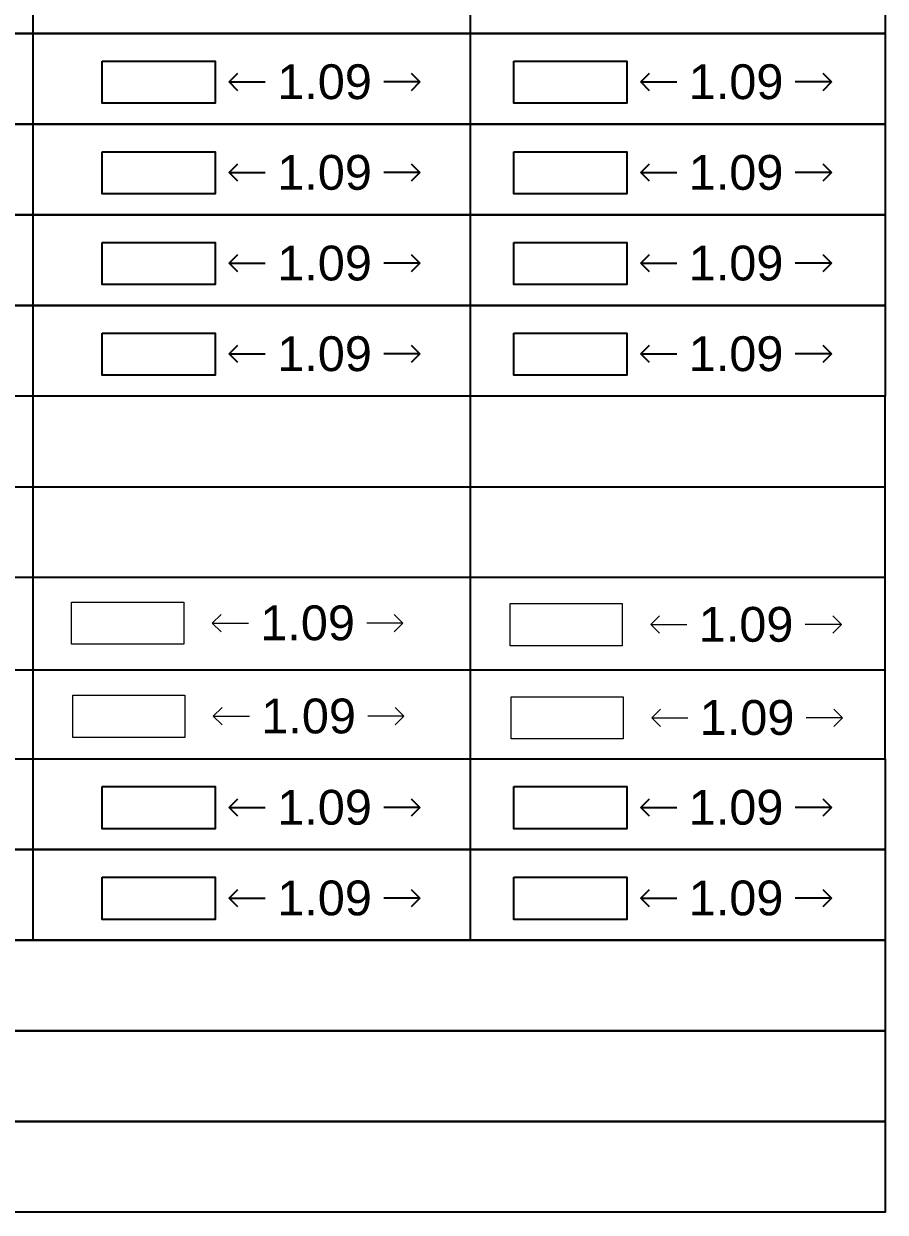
# Model space of a CAD drawing. Header units: millimetres. Extents: x -9481 to -9286, y 28723 to 28853.
# Drawn here: x -9447.18 to -9442.23, y 28748.89 to 28755.71 of the extents above; entities that cross this region are included whole.
import ezdxf

# ---------------------------------------------------------------- set-up
doc = ezdxf.new("R2010")
doc.units = ezdxf.units.MM
doc.header["$PDMODE"] = 34
doc.header["$PDSIZE"] = -15
doc.linetypes.add('CONTINULUS', pattern=[0])
doc.layers.add('BLK_1_FLR_-1_REGULAR_ROOM_1', color=7, linetype='Continuous', plot=False)
doc.layers.add('BLK_1_FLR_-2_REGULAR_ROOM_1', color=7, linetype='Continuous', plot=False)
for name, color, linetype in [('BLK_1_FLR_-1_ROOM_1_MEZ_AREA_1', 11, 'Continuous'), ('BLK_1_FLR_-1_ROOM_2_MEZ_AREA_1', 11, 'Continuous'), ('BLK_1_FLR_-2_ROOM_1_MEZ_AREA_1', 11, 'Continuous'), ('BLK_1_FLR_-2_ROOM_2_MEZ_AREA_1', 11, 'Continuous')]:
    doc.layers.add(name, color=color, linetype=linetype)
for name, color, linetype, lineweight in [('BLK_1_FLR_-1_SERVICE_FLOOR', 7, 'Continuous', 0), ('BLK_1_FLR_-1_SERVICE_FLOOR_EXISTING', 7, 'Continuous', 0), ('BLK_1_FLR_-2_SERVICE_FLOOR', 7, 'Continuous', 0), ('BLK_1_FLR_-2_SERVICE_FLOOR_EXISTING', 7, 'Continuous', 0), ('PLAN', 7, 'Continuous', 40)]:
    doc.layers.add(name, color=color, linetype=linetype, lineweight=lineweight)
doc.styles.add('Arial', font='arial.ttf', dxfattribs={"height": 0.2})
doc.styles.add('style2', font='arial.ttf', dxfattribs={"height": 0.3})
doc.dimstyles.new('INT DIM', dxfattribs={"dimtxt": 0.3, "dimasz": 0.1, "dimexe": 0.18, "dimexo": 0.0625, "dimgap": 0.09, "dimtad": 0, "dimzin": 0, "dimdsep": 46, "dimtxsty": 'style2', "dimblk": 'OPEN90', "dimcen": 0.09, "dimse1": 1, "dimse2": 1, "dimclrd": 250, "dimclrt": 256, "dimadec": 0, "dimazin": 0, "dimtfac": 1, "dimtofl": 0, "dimtmove": 0, "dimatfit": 3, "dimfxl": 0, "dimtolj": 1, "dimtzin": 0, "dimlwd": -1, "dimarcsym": 0})

# ---------------------------------------------------------------- blocks, each defined once
blk = doc.blocks.new('_Open90')
at = {"layer": 'PLAN', "color": 0, "lineweight": -2}
for p, q in [((0, 0), (-1, 0)), ((-0.5, 0.5), (0, 0)), ((0, 0), (-0.5, -0.5))]:
    blk.add_line(p, q, dxfattribs=at)
blk = doc.blocks.new('*D203')
at = {"layer": 'BLK_1_FLR_-1_REGULAR_ROOM_1', "color": 250}
for p, q in [((-9445.8979, 28755.3771), (-9445.7908, 28755.3771)), ((-9445.003, 28755.3771), (-9445.1102, 28755.3771))]:
    blk.add_line(p, q, dxfattribs=at)
at = {"layer": 'Defpoints', "color": 0}
for p in [(-9445.9979, 28755.4972), (-9444.903, 28755.4972), (-9444.903, 28755.3771)]:
    blk.add_point(p, dxfattribs=at)
at = {"layer": 'BLK_1_FLR_-1_REGULAR_ROOM_1', "color": 250, "xscale": 0.1, "yscale": 0.1, "zscale": 0.1, "rotation": 180}
blk.add_blockref('_Open90', (-9445.9979, 28755.3771), dxfattribs=at)
at = {"layer": 'BLK_1_FLR_-1_REGULAR_ROOM_1', "color": 250, "xscale": 0.1, "yscale": 0.1, "zscale": 0.1}
blk.add_blockref('_Open90', (-9444.903, 28755.3771), dxfattribs=at)
at = {"layer": 'BLK_1_FLR_-1_REGULAR_ROOM_1', "linetype": 'CONTINULUS', "ltscale": 0.05, "insert": (-9445.4505, 28755.3771), "char_height": 0.2, "attachment_point": 5, "style": 'Arial'}
blk.add_mtext('\\A1;1.09', dxfattribs=at)
blk = doc.blocks.new('*D204')
at = {"layer": 'BLK_1_FLR_-2_REGULAR_ROOM_1', "color": 250}
for p, q in [((-9443.5342, 28755.3771), (-9443.4271, 28755.3771)), ((-9442.6393, 28755.3771), (-9442.7465, 28755.3771))]:
    blk.add_line(p, q, dxfattribs=at)
at = {"layer": 'Defpoints', "color": 0}
for p in [(-9443.6342, 28755.4972), (-9442.5393, 28755.4972), (-9442.5393, 28755.3771)]:
    blk.add_point(p, dxfattribs=at)
at = {"layer": 'BLK_1_FLR_-2_REGULAR_ROOM_1', "color": 250, "xscale": 0.1, "yscale": 0.1, "zscale": 0.1, "rotation": 180}
blk.add_blockref('_Open90', (-9443.6342, 28755.3771), dxfattribs=at)
at = {"layer": 'BLK_1_FLR_-2_REGULAR_ROOM_1', "color": 250, "xscale": 0.1, "yscale": 0.1, "zscale": 0.1}
blk.add_blockref('_Open90', (-9442.5393, 28755.3771), dxfattribs=at)
at = {"layer": 'BLK_1_FLR_-2_REGULAR_ROOM_1', "linetype": 'CONTINULUS', "ltscale": 0.05, "insert": (-9443.0868, 28755.3771), "char_height": 0.2, "attachment_point": 5, "style": 'Arial'}
blk.add_mtext('\\A1;1.09', dxfattribs=at)
blk = doc.blocks.new('*D210')
at = {"layer": 'BLK_1_FLR_-1_REGULAR_ROOM_1', "color": 250}
for p, q in [((-9445.8979, 28754.8565), (-9445.7908, 28754.8565)), ((-9445.003, 28754.8565), (-9445.1102, 28754.8565))]:
    blk.add_line(p, q, dxfattribs=at)
at = {"layer": 'Defpoints', "color": 0}
for p in [(-9445.9979, 28754.9766), (-9444.903, 28754.9766), (-9444.903, 28754.8565)]:
    blk.add_point(p, dxfattribs=at)
at = {"layer": 'BLK_1_FLR_-1_REGULAR_ROOM_1', "color": 250, "xscale": 0.1, "yscale": 0.1, "zscale": 0.1, "rotation": 180}
blk.add_blockref('_Open90', (-9445.9979, 28754.8565), dxfattribs=at)
at = {"layer": 'BLK_1_FLR_-1_REGULAR_ROOM_1', "color": 250, "xscale": 0.1, "yscale": 0.1, "zscale": 0.1}
blk.add_blockref('_Open90', (-9444.903, 28754.8565), dxfattribs=at)
at = {"layer": 'BLK_1_FLR_-1_REGULAR_ROOM_1', "linetype": 'CONTINULUS', "ltscale": 0.05, "insert": (-9445.4505, 28754.8565), "char_height": 0.2, "attachment_point": 5, "style": 'Arial'}
blk.add_mtext('\\A1;1.09', dxfattribs=at)
blk = doc.blocks.new('*D211')
at = {"layer": 'BLK_1_FLR_-2_REGULAR_ROOM_1', "color": 250}
for p, q in [((-9443.5342, 28754.8565), (-9443.4271, 28754.8565)), ((-9442.6393, 28754.8565), (-9442.7465, 28754.8565))]:
    blk.add_line(p, q, dxfattribs=at)
at = {"layer": 'Defpoints', "color": 0}
for p in [(-9443.6342, 28754.9766), (-9442.5393, 28754.9766), (-9442.5393, 28754.8565)]:
    blk.add_point(p, dxfattribs=at)
at = {"layer": 'BLK_1_FLR_-2_REGULAR_ROOM_1', "color": 250, "xscale": 0.1, "yscale": 0.1, "zscale": 0.1, "rotation": 180}
blk.add_blockref('_Open90', (-9443.6342, 28754.8565), dxfattribs=at)
at = {"layer": 'BLK_1_FLR_-2_REGULAR_ROOM_1', "color": 250, "xscale": 0.1, "yscale": 0.1, "zscale": 0.1}
blk.add_blockref('_Open90', (-9442.5393, 28754.8565), dxfattribs=at)
at = {"layer": 'BLK_1_FLR_-2_REGULAR_ROOM_1', "linetype": 'CONTINULUS', "ltscale": 0.05, "insert": (-9443.0868, 28754.8565), "char_height": 0.2, "attachment_point": 5, "style": 'Arial'}
blk.add_mtext('\\A1;1.09', dxfattribs=at)
blk = doc.blocks.new('*D224')
at = {"layer": 'BLK_1_FLR_-1_REGULAR_ROOM_1', "color": 250}
for p, q in [((-9445.8979, 28754.3358), (-9445.7908, 28754.3358)), ((-9445.003, 28754.3358), (-9445.1102, 28754.3358))]:
    blk.add_line(p, q, dxfattribs=at)
at = {"layer": 'Defpoints', "color": 0}
for p in [(-9445.9979, 28754.4559), (-9444.903, 28754.4559), (-9444.903, 28754.3358)]:
    blk.add_point(p, dxfattribs=at)
at = {"layer": 'BLK_1_FLR_-1_REGULAR_ROOM_1', "color": 250, "xscale": 0.1, "yscale": 0.1, "zscale": 0.1, "rotation": 180}
blk.add_blockref('_Open90', (-9445.9979, 28754.3358), dxfattribs=at)
at = {"layer": 'BLK_1_FLR_-1_REGULAR_ROOM_1', "color": 250, "xscale": 0.1, "yscale": 0.1, "zscale": 0.1}
blk.add_blockref('_Open90', (-9444.903, 28754.3358), dxfattribs=at)
at = {"layer": 'BLK_1_FLR_-1_REGULAR_ROOM_1', "linetype": 'CONTINULUS', "ltscale": 0.05, "insert": (-9445.4505, 28754.3358), "char_height": 0.2, "attachment_point": 5, "style": 'Arial'}
blk.add_mtext('\\A1;1.09', dxfattribs=at)
blk = doc.blocks.new('*D225')
at = {"layer": 'BLK_1_FLR_-2_REGULAR_ROOM_1', "color": 250}
for p, q in [((-9443.5342, 28754.3358), (-9443.4271, 28754.3358)), ((-9442.6393, 28754.3358), (-9442.7465, 28754.3358))]:
    blk.add_line(p, q, dxfattribs=at)
at = {"layer": 'Defpoints', "color": 0}
for p in [(-9443.6342, 28754.4559), (-9442.5393, 28754.4559), (-9442.5393, 28754.3358)]:
    blk.add_point(p, dxfattribs=at)
at = {"layer": 'BLK_1_FLR_-2_REGULAR_ROOM_1', "color": 250, "xscale": 0.1, "yscale": 0.1, "zscale": 0.1, "rotation": 180}
blk.add_blockref('_Open90', (-9443.6342, 28754.3358), dxfattribs=at)
at = {"layer": 'BLK_1_FLR_-2_REGULAR_ROOM_1', "color": 250, "xscale": 0.1, "yscale": 0.1, "zscale": 0.1}
blk.add_blockref('_Open90', (-9442.5393, 28754.3358), dxfattribs=at)
at = {"layer": 'BLK_1_FLR_-2_REGULAR_ROOM_1', "linetype": 'CONTINULUS', "ltscale": 0.05, "insert": (-9443.0868, 28754.3358), "char_height": 0.2, "attachment_point": 5, "style": 'Arial'}
blk.add_mtext('\\A1;1.09', dxfattribs=at)
blk = doc.blocks.new('*D217')
at = {"layer": 'BLK_1_FLR_-1_REGULAR_ROOM_1', "color": 250}
for p, q in [((-9445.8979, 28753.8152), (-9445.7908, 28753.8152)), ((-9445.003, 28753.8152), (-9445.1102, 28753.8152))]:
    blk.add_line(p, q, dxfattribs=at)
at = {"layer": 'Defpoints', "color": 0}
for p in [(-9445.9979, 28753.9353), (-9444.903, 28753.9353), (-9444.903, 28753.8152)]:
    blk.add_point(p, dxfattribs=at)
at = {"layer": 'BLK_1_FLR_-1_REGULAR_ROOM_1', "color": 250, "xscale": 0.1, "yscale": 0.1, "zscale": 0.1, "rotation": 180}
blk.add_blockref('_Open90', (-9445.9979, 28753.8152), dxfattribs=at)
at = {"layer": 'BLK_1_FLR_-1_REGULAR_ROOM_1', "color": 250, "xscale": 0.1, "yscale": 0.1, "zscale": 0.1}
blk.add_blockref('_Open90', (-9444.903, 28753.8152), dxfattribs=at)
at = {"layer": 'BLK_1_FLR_-1_REGULAR_ROOM_1', "linetype": 'CONTINULUS', "ltscale": 0.05, "insert": (-9445.4505, 28753.8152), "char_height": 0.2, "attachment_point": 5, "style": 'Arial'}
blk.add_mtext('\\A1;1.09', dxfattribs=at)
blk = doc.blocks.new('*D218')
at = {"layer": 'BLK_1_FLR_-2_REGULAR_ROOM_1', "color": 250}
for p, q in [((-9443.5342, 28753.8152), (-9443.4271, 28753.8152)), ((-9442.6393, 28753.8152), (-9442.7465, 28753.8152))]:
    blk.add_line(p, q, dxfattribs=at)
at = {"layer": 'Defpoints', "color": 0}
for p in [(-9443.6342, 28753.9353), (-9442.5393, 28753.9353), (-9442.5393, 28753.8152)]:
    blk.add_point(p, dxfattribs=at)
at = {"layer": 'BLK_1_FLR_-2_REGULAR_ROOM_1', "color": 250, "xscale": 0.1, "yscale": 0.1, "zscale": 0.1, "rotation": 180}
blk.add_blockref('_Open90', (-9443.6342, 28753.8152), dxfattribs=at)
at = {"layer": 'BLK_1_FLR_-2_REGULAR_ROOM_1', "color": 250, "xscale": 0.1, "yscale": 0.1, "zscale": 0.1}
blk.add_blockref('_Open90', (-9442.5393, 28753.8152), dxfattribs=at)
at = {"layer": 'BLK_1_FLR_-2_REGULAR_ROOM_1', "linetype": 'CONTINULUS', "ltscale": 0.05, "insert": (-9443.0868, 28753.8152), "char_height": 0.2, "attachment_point": 5, "style": 'Arial'}
blk.add_mtext('\\A1;1.09', dxfattribs=at)
blk = doc.blocks.new('*D273')
at = {"layer": 'BLK_1_FLR_-1_ROOM_1_MEZ_AREA_1', "color": 250, "ltscale": 0.05}
for p, q in [((-9445.8979, 28751.2105), (-9445.7908, 28751.2105)), ((-9445.003, 28751.2105), (-9445.1102, 28751.2105))]:
    blk.add_line(p, q, dxfattribs=at)
at = {"layer": 'Defpoints', "color": 0}
for p in [(-9445.9979, 28751.3305), (-9444.903, 28751.3305), (-9444.903, 28751.2105)]:
    blk.add_point(p, dxfattribs=at)
at = {"layer": 'BLK_1_FLR_-1_ROOM_1_MEZ_AREA_1', "color": 250, "xscale": 0.1, "yscale": 0.1, "zscale": 0.1, "rotation": 180}
blk.add_blockref('_Open90', (-9445.9979, 28751.2105), dxfattribs=at)
at = {"layer": 'BLK_1_FLR_-1_ROOM_1_MEZ_AREA_1', "color": 250, "xscale": 0.1, "yscale": 0.1, "zscale": 0.1}
blk.add_blockref('_Open90', (-9444.903, 28751.2105), dxfattribs=at)
at = {"layer": 'BLK_1_FLR_-1_ROOM_1_MEZ_AREA_1', "linetype": 'CONTINULUS', "ltscale": 0.05, "insert": (-9445.4505, 28751.2105), "char_height": 0.2, "attachment_point": 5, "style": 'Arial'}
blk.add_mtext('\\A1;1.09', dxfattribs=at)
blk = doc.blocks.new('*D274')
at = {"layer": 'BLK_1_FLR_-2_ROOM_1_MEZ_AREA_1', "color": 250, "ltscale": 0.05}
for p, q in [((-9443.5342, 28751.2105), (-9443.4271, 28751.2105)), ((-9442.6393, 28751.2105), (-9442.7465, 28751.2105))]:
    blk.add_line(p, q, dxfattribs=at)
at = {"layer": 'Defpoints', "color": 0}
for p in [(-9443.6342, 28751.3305), (-9442.5393, 28751.3305), (-9442.5393, 28751.2105)]:
    blk.add_point(p, dxfattribs=at)
at = {"layer": 'BLK_1_FLR_-2_ROOM_1_MEZ_AREA_1', "color": 250, "xscale": 0.1, "yscale": 0.1, "zscale": 0.1, "rotation": 180}
blk.add_blockref('_Open90', (-9443.6342, 28751.2105), dxfattribs=at)
at = {"layer": 'BLK_1_FLR_-2_ROOM_1_MEZ_AREA_1', "color": 250, "xscale": 0.1, "yscale": 0.1, "zscale": 0.1}
blk.add_blockref('_Open90', (-9442.5393, 28751.2105), dxfattribs=at)
at = {"layer": 'BLK_1_FLR_-2_ROOM_1_MEZ_AREA_1', "linetype": 'CONTINULUS', "ltscale": 0.05, "insert": (-9443.0868, 28751.2105), "char_height": 0.2, "attachment_point": 5, "style": 'Arial'}
blk.add_mtext('\\A1;1.09', dxfattribs=at)
blk = doc.blocks.new('*D280')
at = {"layer": 'BLK_1_FLR_-1_ROOM_2_MEZ_AREA_1', "color": 250, "ltscale": 0.05}
for p, q in [((-9445.8979, 28750.6898), (-9445.7908, 28750.6898)), ((-9445.003, 28750.6898), (-9445.1102, 28750.6898))]:
    blk.add_line(p, q, dxfattribs=at)
at = {"layer": 'Defpoints', "color": 0}
for p in [(-9445.9979, 28750.8099), (-9444.903, 28750.8099), (-9444.903, 28750.6898)]:
    blk.add_point(p, dxfattribs=at)
at = {"layer": 'BLK_1_FLR_-1_ROOM_2_MEZ_AREA_1', "color": 250, "xscale": 0.1, "yscale": 0.1, "zscale": 0.1, "rotation": 180}
blk.add_blockref('_Open90', (-9445.9979, 28750.6898), dxfattribs=at)
at = {"layer": 'BLK_1_FLR_-1_ROOM_2_MEZ_AREA_1', "color": 250, "xscale": 0.1, "yscale": 0.1, "zscale": 0.1}
blk.add_blockref('_Open90', (-9444.903, 28750.6898), dxfattribs=at)
at = {"layer": 'BLK_1_FLR_-1_ROOM_2_MEZ_AREA_1', "linetype": 'CONTINULUS', "ltscale": 0.05, "insert": (-9445.4505, 28750.6898), "char_height": 0.2, "attachment_point": 5, "style": 'Arial'}
blk.add_mtext('\\A1;1.09', dxfattribs=at)
blk = doc.blocks.new('*D281')
at = {"layer": 'BLK_1_FLR_-2_ROOM_2_MEZ_AREA_1', "color": 250, "ltscale": 0.05}
for p, q in [((-9443.5342, 28750.6898), (-9443.4271, 28750.6898)), ((-9442.6393, 28750.6898), (-9442.7465, 28750.6898))]:
    blk.add_line(p, q, dxfattribs=at)
at = {"layer": 'Defpoints', "color": 0}
for p in [(-9443.6342, 28750.8099), (-9442.5393, 28750.8099), (-9442.5393, 28750.6898)]:
    blk.add_point(p, dxfattribs=at)
at = {"layer": 'BLK_1_FLR_-2_ROOM_2_MEZ_AREA_1', "color": 250, "xscale": 0.1, "yscale": 0.1, "zscale": 0.1, "rotation": 180}
blk.add_blockref('_Open90', (-9443.6342, 28750.6898), dxfattribs=at)
at = {"layer": 'BLK_1_FLR_-2_ROOM_2_MEZ_AREA_1', "color": 250, "xscale": 0.1, "yscale": 0.1, "zscale": 0.1}
blk.add_blockref('_Open90', (-9442.5393, 28750.6898), dxfattribs=at)
at = {"layer": 'BLK_1_FLR_-2_ROOM_2_MEZ_AREA_1', "linetype": 'CONTINULUS', "ltscale": 0.05, "insert": (-9443.0868, 28750.6898), "char_height": 0.2, "attachment_point": 5, "style": 'Arial'}
blk.add_mtext('\\A1;1.09', dxfattribs=at)
blk = doc.blocks.new('*D326')
at = {"layer": 'BLK_1_FLR_-1_SERVICE_FLOOR', "color": 250, "ltscale": 0.05}
for p, q in [((-9445.9953, 28752.2697), (-9445.8882, 28752.2697)), ((-9445.1004, 28752.2697), (-9445.2076, 28752.2697))]:
    blk.add_line(p, q, dxfattribs=at)
at = {"layer": 'Defpoints', "color": 0}
for p in [(-9446.0953, 28752.3898), (-9445.0004, 28752.3898), (-9445.0004, 28752.2697)]:
    blk.add_point(p, dxfattribs=at)
at = {"layer": 'BLK_1_FLR_-1_SERVICE_FLOOR', "color": 250, "xscale": 0.1, "yscale": 0.1, "zscale": 0.1, "rotation": 180}
blk.add_blockref('_Open90', (-9446.0953, 28752.2697), dxfattribs=at)
at = {"layer": 'BLK_1_FLR_-1_SERVICE_FLOOR', "color": 250, "xscale": 0.1, "yscale": 0.1, "zscale": 0.1}
blk.add_blockref('_Open90', (-9445.0004, 28752.2697), dxfattribs=at)
at = {"layer": 'BLK_1_FLR_-1_SERVICE_FLOOR', "linetype": 'CONTINULUS', "ltscale": 0.05, "insert": (-9445.5479, 28752.2697), "char_height": 0.2, "attachment_point": 5, "style": 'Arial'}
blk.add_mtext('\\A1;1.09', dxfattribs=at)
blk = doc.blocks.new('*D327')
at = {"layer": 'BLK_1_FLR_-2_SERVICE_FLOOR', "color": 250, "ltscale": 0.05}
for p, q in [((-9443.4767, 28752.261), (-9443.3696, 28752.261)), ((-9442.5818, 28752.261), (-9442.689, 28752.261))]:
    blk.add_line(p, q, dxfattribs=at)
at = {"layer": 'Defpoints', "color": 0}
for p in [(-9443.5767, 28752.3811), (-9442.4818, 28752.3811), (-9442.4818, 28752.261)]:
    blk.add_point(p, dxfattribs=at)
at = {"layer": 'BLK_1_FLR_-2_SERVICE_FLOOR', "color": 250, "xscale": 0.1, "yscale": 0.1, "zscale": 0.1, "rotation": 180}
blk.add_blockref('_Open90', (-9443.5767, 28752.261), dxfattribs=at)
at = {"layer": 'BLK_1_FLR_-2_SERVICE_FLOOR', "color": 250, "xscale": 0.1, "yscale": 0.1, "zscale": 0.1}
blk.add_blockref('_Open90', (-9442.4818, 28752.261), dxfattribs=at)
at = {"layer": 'BLK_1_FLR_-2_SERVICE_FLOOR', "linetype": 'CONTINULUS', "ltscale": 0.05, "insert": (-9443.0293, 28752.261), "char_height": 0.2, "attachment_point": 5, "style": 'Arial'}
blk.add_mtext('\\A1;1.09', dxfattribs=at)
blk = doc.blocks.new('*D333')
at = {"layer": 'BLK_1_FLR_-1_SERVICE_FLOOR_EXISTING', "color": 250, "ltscale": 0.05}
for p, q in [((-9445.9896, 28751.7347), (-9445.8824, 28751.7347)), ((-9445.0947, 28751.7347), (-9445.2018, 28751.7347))]:
    blk.add_line(p, q, dxfattribs=at)
at = {"layer": 'Defpoints', "color": 0}
for p in [(-9446.0896, 28751.8548), (-9444.9947, 28751.8548), (-9444.9947, 28751.7347)]:
    blk.add_point(p, dxfattribs=at)
at = {"layer": 'BLK_1_FLR_-1_SERVICE_FLOOR_EXISTING', "color": 250, "xscale": 0.1, "yscale": 0.1, "zscale": 0.1, "rotation": 180}
blk.add_blockref('_Open90', (-9446.0896, 28751.7347), dxfattribs=at)
at = {"layer": 'BLK_1_FLR_-1_SERVICE_FLOOR_EXISTING', "color": 250, "xscale": 0.1, "yscale": 0.1, "zscale": 0.1}
blk.add_blockref('_Open90', (-9444.9947, 28751.7347), dxfattribs=at)
at = {"layer": 'BLK_1_FLR_-1_SERVICE_FLOOR_EXISTING', "linetype": 'CONTINULUS', "ltscale": 0.05, "insert": (-9445.5421, 28751.7347), "char_height": 0.2, "attachment_point": 5, "style": 'Arial'}
blk.add_mtext('\\A1;1.09', dxfattribs=at)
blk = doc.blocks.new('*D334')
at = {"layer": 'BLK_1_FLR_-2_SERVICE_FLOOR_EXISTING', "color": 250, "ltscale": 0.05}
for p, q in [((-9443.471, 28751.726), (-9443.3638, 28751.726)), ((-9442.5761, 28751.726), (-9442.6832, 28751.726))]:
    blk.add_line(p, q, dxfattribs=at)
at = {"layer": 'Defpoints', "color": 0}
for p in [(-9443.571, 28751.8461), (-9442.4761, 28751.8461), (-9442.4761, 28751.726)]:
    blk.add_point(p, dxfattribs=at)
at = {"layer": 'BLK_1_FLR_-2_SERVICE_FLOOR_EXISTING', "color": 250, "xscale": 0.1, "yscale": 0.1, "zscale": 0.1, "rotation": 180}
blk.add_blockref('_Open90', (-9443.571, 28751.726), dxfattribs=at)
at = {"layer": 'BLK_1_FLR_-2_SERVICE_FLOOR_EXISTING', "color": 250, "xscale": 0.1, "yscale": 0.1, "zscale": 0.1}
blk.add_blockref('_Open90', (-9442.4761, 28751.726), dxfattribs=at)
at = {"layer": 'BLK_1_FLR_-2_SERVICE_FLOOR_EXISTING', "linetype": 'CONTINULUS', "ltscale": 0.05, "insert": (-9443.0235, 28751.726), "char_height": 0.2, "attachment_point": 5, "style": 'Arial'}
blk.add_mtext('\\A1;1.09', dxfattribs=at)

msp = doc.modelspace()

# ---------------------------------------------------------------- linework, layer by layer
for p, q in [((-9447.1263, 28756.1768), (-9447.1263, 28755.6561)), ((-9444.6141, 28756.1768), (-9444.6141, 28755.6561)), ((-9447.1263, 28755.6561), (-9447.1263, 28755.1355)), ((-9444.6141, 28755.6561), (-9444.6141, 28755.1355)), ((-9447.1263, 28755.1355), (-9447.1263, 28754.6148)), ((-9444.6141, 28755.1355), (-9444.6141, 28754.6148)), ((-9447.1263, 28754.6148), (-9447.1263, 28754.0942)), ((-9444.6141, 28754.6148), (-9444.6141, 28754.0942)), ((-9447.1263, 28754.0942), (-9447.1263, 28751.4894)), ((-9444.6141, 28754.0942), (-9444.6141, 28751.4894)), ((-9442.23, 28751.4894), (-9442.23, 28753.5735)), ((-9481.2579, 28753.0523), (-9442.23, 28753.0523)), ((-9481.2579, 28752.534), (-9442.23, 28752.534)), ((-9481.2579, 28752.0019), (-9442.23, 28752.0019)), ((-9442.23, 28752.0019), (-9442.23, 28752.0019)), ((-9447.1263, 28751.4894), (-9447.1263, 28750.9688)), ((-9444.6141, 28751.4894), (-9444.6141, 28750.9688)), ((-9447.1263, 28750.9688), (-9447.1263, 28750.4481)), ((-9444.6141, 28750.9688), (-9444.6141, 28750.4481))]:
    msp.add_line(p, q)
for points in [[(-9461.7318, 28756.1768), (-9442.23, 28756.1768), (-9442.23, 28755.6561), (-9461.7318, 28755.6561)], [(-9461.7318, 28755.6561), (-9442.23, 28755.6561), (-9442.23, 28755.1355), (-9461.7318, 28755.1355)], [(-9461.7318, 28755.1355), (-9442.23, 28755.1355), (-9442.23, 28754.6148), (-9481.2579, 28754.6148), (-9481.2579, 28755.1355), (-9481.2579, 28755.1355)], [(-9481.2579, 28750.4481), (-9481.2579, 28751.4894), (-9442.23, 28751.4894), (-9442.23, 28750.9688), (-9457.8622, 28750.9688)], [(-9457.8622, 28750.9688), (-9442.23, 28750.9688), (-9442.23, 28750.4481), (-9481.2579, 28750.4481), (-9481.2579, 28750.9688)], [(-9481.2579, 28749.9275), (-9481.2579, 28750.4481), (-9442.23, 28750.4481), (-9442.23, 28749.9275), (-9457.8622, 28749.9275)], [(-9470.8642, 28749.9275), (-9442.23, 28749.9275), (-9442.23, 28749.4068), (-9457.8622, 28749.4068)], [(-9461.7318, 28749.4068), (-9442.23, 28749.4068), (-9442.23, 28748.8862), (-9481.2579, 28748.8862), (-9481.2579, 28749.4068)]]:
    msp.add_lwpolyline(points)
for points in [[(-9481.2579, 28754.6148), (-9442.23, 28754.6148), (-9442.23, 28754.0942), (-9481.2579, 28754.0942), (-9481.2579, 28754.6148)], [(-9481.2579, 28754.0942), (-9442.23, 28754.0942), (-9442.23, 28753.5735), (-9481.2579, 28753.5735), (-9481.2579, 28754.0942)]]:
    msp.add_lwpolyline(points, close=True)
at = {"layer": 'BLK_1_FLR_-1_REGULAR_ROOM_1', "color": 38}
for points in [[(-9446.7278, 28755.4972), (-9446.0786, 28755.4972), (-9446.0786, 28755.2551), (-9446.7278, 28755.2551)], [(-9446.7278, 28754.4559), (-9446.0786, 28754.4559), (-9446.0786, 28754.2138), (-9446.7278, 28754.2138)]]:
    msp.add_lwpolyline(points, close=True, dxfattribs=at)
at = {"layer": 'BLK_1_FLR_-1_REGULAR_ROOM_1', "color": 39}
for points in [[(-9446.7278, 28754.9766), (-9446.0786, 28754.9766), (-9446.0786, 28754.7344), (-9446.7278, 28754.7344)], [(-9446.7278, 28753.9353), (-9446.0786, 28753.9353), (-9446.0786, 28753.6931), (-9446.7278, 28753.6931)]]:
    msp.add_lwpolyline(points, close=True, dxfattribs=at)
at = {"layer": 'BLK_1_FLR_-1_ROOM_1_MEZ_AREA_1', "color": 11, "linetype": 'CONTINULUS', "ltscale": 0.05}
msp.add_lwpolyline([(-9446.7278, 28751.3305), (-9446.0786, 28751.3305), (-9446.0786, 28751.0884), (-9446.7278, 28751.0884)], close=True, dxfattribs=at)
at = {"layer": 'BLK_1_FLR_-1_ROOM_2_MEZ_AREA_1', "color": 11, "linetype": 'CONTINULUS', "ltscale": 0.05}
msp.add_lwpolyline([(-9446.7278, 28750.8099), (-9446.0786, 28750.8099), (-9446.0786, 28750.5677), (-9446.7278, 28750.5677)], close=True, dxfattribs=at)
at = {"layer": 'BLK_1_FLR_-1_SERVICE_FLOOR', "color": 11, "linetype": 'CONTINULUS', "ltscale": 0.05}
msp.add_lwpolyline([(-9446.9032, 28752.3897), (-9446.2587, 28752.3897), (-9446.2587, 28752.1476), (-9446.9032, 28752.1476)], close=True, dxfattribs=at)
at = {"layer": 'BLK_1_FLR_-1_SERVICE_FLOOR_EXISTING', "color": 11, "linetype": 'CONTINULUS', "ltscale": 0.05}
msp.add_lwpolyline([(-9446.8974, 28751.8547), (-9446.253, 28751.8547), (-9446.253, 28751.6126), (-9446.8974, 28751.6126)], close=True, dxfattribs=at)
at = {"layer": 'BLK_1_FLR_-2_REGULAR_ROOM_1', "color": 38}
for points in [[(-9444.3641, 28755.4972), (-9443.7149, 28755.4972), (-9443.7149, 28755.2551), (-9444.3641, 28755.2551)], [(-9444.3641, 28754.4559), (-9443.7149, 28754.4559), (-9443.7149, 28754.2138), (-9444.3641, 28754.2138)]]:
    msp.add_lwpolyline(points, close=True, dxfattribs=at)
at = {"layer": 'BLK_1_FLR_-2_REGULAR_ROOM_1', "color": 39}
for points in [[(-9444.3641, 28754.9766), (-9443.7149, 28754.9766), (-9443.7149, 28754.7344), (-9444.3641, 28754.7344)], [(-9444.3641, 28753.9353), (-9443.7149, 28753.9353), (-9443.7149, 28753.6931), (-9444.3641, 28753.6931)]]:
    msp.add_lwpolyline(points, close=True, dxfattribs=at)
at = {"layer": 'BLK_1_FLR_-2_ROOM_1_MEZ_AREA_1', "color": 11, "linetype": 'CONTINULUS', "ltscale": 0.05}
msp.add_lwpolyline([(-9444.3641, 28751.3305), (-9443.7149, 28751.3305), (-9443.7149, 28751.0884), (-9444.3641, 28751.0884)], close=True, dxfattribs=at)
at = {"layer": 'BLK_1_FLR_-2_ROOM_2_MEZ_AREA_1', "color": 11, "linetype": 'CONTINULUS', "ltscale": 0.05}
msp.add_lwpolyline([(-9444.3641, 28750.8099), (-9443.7149, 28750.8099), (-9443.7149, 28750.5677), (-9444.3641, 28750.5677)], close=True, dxfattribs=at)
at = {"layer": 'BLK_1_FLR_-2_SERVICE_FLOOR', "color": 11, "linetype": 'CONTINULUS', "ltscale": 0.05}
msp.add_lwpolyline([(-9444.3846, 28752.3811), (-9443.7401, 28752.3811), (-9443.7401, 28752.1389), (-9444.3846, 28752.1389)], close=True, dxfattribs=at)
at = {"layer": 'BLK_1_FLR_-2_SERVICE_FLOOR_EXISTING', "color": 11, "linetype": 'CONTINULUS', "ltscale": 0.05}
msp.add_lwpolyline([(-9444.3788, 28751.8461), (-9443.7344, 28751.8461), (-9443.7344, 28751.6039), (-9444.3788, 28751.6039)], close=True, dxfattribs=at)

# ---------------------------------------------------------------- dimensions: what is measured, and where the dimension line sits
at = {"layer": 'BLK_1_FLR_-1_REGULAR_ROOM_1', "color": 38}
for base, p1, p2, picture, middle in [((-9444.903, 28755.3771), (-9445.9979, 28755.4972), (-9444.903, 28755.4972), '*D203', (-9445.4505, 28755.3771)), ((-9444.903, 28754.3358), (-9445.9979, 28754.4559), (-9444.903, 28754.4559), '*D224', (-9445.4505, 28754.3358))]:
    dim = msp.add_linear_dim(base=base, p1=p1, p2=p2, dimstyle='INT DIM', override={"dimtxt": 0.2, "dimtxsty": 'Arial', "dimfxl": 0.125, "dimtfill": 1, "dimtfillclr": 7, "dimarcsym": 1}, dxfattribs=at)
    dim.commit()
    dim.dimension.update_dxf_attribs({"geometry": picture, "text_midpoint": middle})
at = {"layer": 'BLK_1_FLR_-1_REGULAR_ROOM_1', "color": 39}
for base, p1, p2, picture, middle in [((-9444.903, 28754.8565), (-9445.9979, 28754.9766), (-9444.903, 28754.9766), '*D210', (-9445.4505, 28754.8565)), ((-9444.903, 28753.8152), (-9445.9979, 28753.9353), (-9444.903, 28753.9353), '*D217', (-9445.4505, 28753.8152))]:
    dim = msp.add_linear_dim(base=base, p1=p1, p2=p2, dimstyle='INT DIM', override={"dimtxt": 0.2, "dimtxsty": 'Arial', "dimfxl": 0.125, "dimtfill": 1, "dimtfillclr": 7, "dimarcsym": 1}, dxfattribs=at)
    dim.commit()
    dim.dimension.update_dxf_attribs({"geometry": picture, "text_midpoint": middle})
at = {"layer": 'BLK_1_FLR_-1_ROOM_1_MEZ_AREA_1', "color": 11, "linetype": 'CONTINULUS', "ltscale": 0.05}
dim = msp.add_linear_dim(base=(-9444.903, 28751.2105), p1=(-9445.9979, 28751.3305), p2=(-9444.903, 28751.3305), dimstyle='INT DIM', override={"dimtxt": 0.2, "dimtxsty": 'Arial', "dimfxl": 0.125, "dimtfill": 1, "dimtfillclr": 7, "dimarcsym": 1}, dxfattribs=at)
dim.commit()
dim.dimension.update_dxf_attribs({"geometry": '*D273', "text_midpoint": (-9445.4505, 28751.2105)})
at = {"layer": 'BLK_1_FLR_-1_ROOM_2_MEZ_AREA_1', "color": 11, "linetype": 'CONTINULUS', "ltscale": 0.05}
dim = msp.add_linear_dim(base=(-9444.903, 28750.6898), p1=(-9445.9979, 28750.8099), p2=(-9444.903, 28750.8099), dimstyle='INT DIM', override={"dimtxt": 0.2, "dimtxsty": 'Arial', "dimfxl": 0.125, "dimtfill": 1, "dimtfillclr": 7, "dimarcsym": 1}, dxfattribs=at)
dim.commit()
dim.dimension.update_dxf_attribs({"geometry": '*D280', "text_midpoint": (-9445.4505, 28750.6898)})
at = {"layer": 'BLK_1_FLR_-1_SERVICE_FLOOR', "color": 11, "linetype": 'CONTINULUS', "ltscale": 0.05}
dim = msp.add_linear_dim(base=(-9445.0004, 28752.2697), p1=(-9446.0953, 28752.3898), p2=(-9445.0004, 28752.3898), dimstyle='INT DIM', override={"dimscale": 1, "dimtxt": 0.2, "dimtxsty": 'Arial', "dimfxl": 0.125, "dimtfill": 1, "dimtfillclr": 7, "dimarcsym": 1}, dxfattribs=at)
dim.commit()
dim.dimension.update_dxf_attribs({"geometry": '*D326', "text_midpoint": (-9445.5479, 28752.2697)})
at = {"layer": 'BLK_1_FLR_-1_SERVICE_FLOOR_EXISTING', "color": 11, "linetype": 'CONTINULUS', "ltscale": 0.05}
dim = msp.add_linear_dim(base=(-9444.9947, 28751.7347), p1=(-9446.0896, 28751.8548), p2=(-9444.9947, 28751.8548), dimstyle='INT DIM', override={"dimscale": 1, "dimtxt": 0.2, "dimtxsty": 'Arial', "dimfxl": 0.125, "dimtfill": 1, "dimtfillclr": 7, "dimarcsym": 1}, dxfattribs=at)
dim.commit()
dim.dimension.update_dxf_attribs({"geometry": '*D333', "text_midpoint": (-9445.5421, 28751.7347)})
at = {"layer": 'BLK_1_FLR_-2_REGULAR_ROOM_1', "color": 38}
for base, p1, p2, picture, middle in [((-9442.5393, 28755.3771), (-9443.6342, 28755.4972), (-9442.5393, 28755.4972), '*D204', (-9443.0868, 28755.3771)), ((-9442.5393, 28754.3358), (-9443.6342, 28754.4559), (-9442.5393, 28754.4559), '*D225', (-9443.0868, 28754.3358))]:
    dim = msp.add_linear_dim(base=base, p1=p1, p2=p2, dimstyle='INT DIM', override={"dimtxt": 0.2, "dimtxsty": 'Arial', "dimfxl": 0.125, "dimtfill": 1, "dimtfillclr": 7, "dimarcsym": 1}, dxfattribs=at)
    dim.commit()
    dim.dimension.update_dxf_attribs({"geometry": picture, "text_midpoint": middle})
at = {"layer": 'BLK_1_FLR_-2_REGULAR_ROOM_1', "color": 39}
for base, p1, p2, picture, middle in [((-9442.5393, 28754.8565), (-9443.6342, 28754.9766), (-9442.5393, 28754.9766), '*D211', (-9443.0868, 28754.8565)), ((-9442.5393, 28753.8152), (-9443.6342, 28753.9353), (-9442.5393, 28753.9353), '*D218', (-9443.0868, 28753.8152))]:
    dim = msp.add_linear_dim(base=base, p1=p1, p2=p2, dimstyle='INT DIM', override={"dimtxt": 0.2, "dimtxsty": 'Arial', "dimfxl": 0.125, "dimtfill": 1, "dimtfillclr": 7, "dimarcsym": 1}, dxfattribs=at)
    dim.commit()
    dim.dimension.update_dxf_attribs({"geometry": picture, "text_midpoint": middle})
at = {"layer": 'BLK_1_FLR_-2_ROOM_1_MEZ_AREA_1', "color": 11, "linetype": 'CONTINULUS', "ltscale": 0.05}
dim = msp.add_linear_dim(base=(-9442.5393, 28751.2105), p1=(-9443.6342, 28751.3305), p2=(-9442.5393, 28751.3305), dimstyle='INT DIM', override={"dimtxt": 0.2, "dimtxsty": 'Arial', "dimfxl": 0.125, "dimtfill": 1, "dimtfillclr": 7, "dimarcsym": 1}, dxfattribs=at)
dim.commit()
dim.dimension.update_dxf_attribs({"geometry": '*D274', "text_midpoint": (-9443.0868, 28751.2105)})
at = {"layer": 'BLK_1_FLR_-2_ROOM_2_MEZ_AREA_1', "color": 11, "linetype": 'CONTINULUS', "ltscale": 0.05}
dim = msp.add_linear_dim(base=(-9442.5393, 28750.6898), p1=(-9443.6342, 28750.8099), p2=(-9442.5393, 28750.8099), dimstyle='INT DIM', override={"dimtxt": 0.2, "dimtxsty": 'Arial', "dimfxl": 0.125, "dimtfill": 1, "dimtfillclr": 7, "dimarcsym": 1}, dxfattribs=at)
dim.commit()
dim.dimension.update_dxf_attribs({"geometry": '*D281', "text_midpoint": (-9443.0868, 28750.6898)})
at = {"layer": 'BLK_1_FLR_-2_SERVICE_FLOOR', "color": 11, "linetype": 'CONTINULUS', "ltscale": 0.05}
dim = msp.add_linear_dim(base=(-9442.4818, 28752.261), p1=(-9443.5767, 28752.3811), p2=(-9442.4818, 28752.3811), dimstyle='INT DIM', override={"dimscale": 1, "dimtxt": 0.2, "dimtxsty": 'Arial', "dimfxl": 0.125, "dimtfill": 1, "dimtfillclr": 7, "dimarcsym": 1}, dxfattribs=at)
dim.commit()
dim.dimension.update_dxf_attribs({"geometry": '*D327', "text_midpoint": (-9443.0293, 28752.261)})
at = {"layer": 'BLK_1_FLR_-2_SERVICE_FLOOR_EXISTING', "color": 11, "linetype": 'CONTINULUS', "ltscale": 0.05}
dim = msp.add_linear_dim(base=(-9442.4761, 28751.726), p1=(-9443.571, 28751.8461), p2=(-9442.4761, 28751.8461), dimstyle='INT DIM', override={"dimscale": 1, "dimtxt": 0.2, "dimtxsty": 'Arial', "dimfxl": 0.125, "dimtfill": 1, "dimtfillclr": 7, "dimarcsym": 1}, dxfattribs=at)
dim.commit()
dim.dimension.update_dxf_attribs({"geometry": '*D334', "text_midpoint": (-9443.0235, 28751.726)})

doc.saveas('drawing.dxf')
